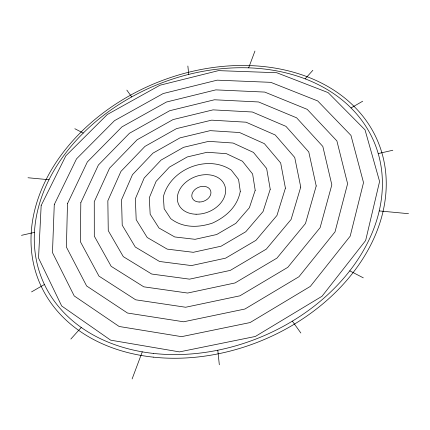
<?xml version="1.0" encoding="UTF-8"?>
<svg xmlns="http://www.w3.org/2000/svg" width="430" height="430" viewBox="0 0 430 430"><rect width="100%" height="100%" fill="white"/><g stroke="black" fill="none" stroke-linecap="round" stroke-linejoin="round"><path stroke-width="0.64" d="M132.112 378.954L142.271 351.848M248.653 67.849L254.947 51.046M70.843 339.05L81.265 327.472M305.149 78.857L312.852 70.305M31.546 291.9L44.424 284.483M351.014 107.946L362.689 101.222M21.5 235.339L34.448 232.372M378.217 153.591L392.827 150.247M27.998 177.751L48.988 179.735M379.217 210.92L408.5 213.683M74.836 128.72L83.253 133.074M349.762 270.841L363.296 277.839M126.829 90.106L131.704 96.906M292.352 321.145L300.849 333.008M187.862 66.01L188.743 74.395M217.79 350.219L219.322 364.78M80.819 202.686L80.356 241.628L98.965 276.119L135.713 299.817L185.652 307.251L239.924 295.818L287.82 267.315L320.119 227.663L331.831 184.857L322.828 146.431L296.625 117.82L258.58 101.969L214.441 99.776L169.71 110.714L129.457 133.262L98.379 165.045L80.819 202.686M67.483 203.632L66.408 247.1L86.645 285.988L127.506 313.035L183.637 321.785L244.928 309.019L298.947 276.737L335.024 231.872L347.601 183.734L336.889 140.911L307.208 109.349L264.719 92.079L215.817 89.875L166.421 102.034L121.926 126.888L87.36 161.933L67.483 203.632M54.271 204.572L52.471 252.571L74.218 295.937L119.153 326.483L181.567 336.658L250.066 322.565L310.347 286.385L350.192 236.156L363.522 182.605L350.955 135.391L317.706 100.942L270.771 82.334L217.166 80.163L163.196 93.536L114.536 120.636L76.513 158.869L54.271 204.572M41.167 205.502L38.539 258.043L61.678 305.977L110.66 340.162L179.455 351.89L255.339 336.464L322.016 296.265L365.645 240.52L379.593 181.465L365.032 129.86L328.117 92.606L276.737 72.729L218.488 70.633L160.035 85.204L107.29 114.504L65.822 155.848L41.167 205.502M316.211 185.964L305.477 223.53L276.947 258.113L235.043 282.945L187.625 293.045L143.781 286.826L111.177 266.337L94.304 236.151L94.267 201.729L109.569 168.205L137.132 139.766L173.075 119.572L213.043 109.865L252.345 112.004L285.961 126.361L308.772 151.951L316.211 185.964M300.742 187.066L291.094 219.467L266.32 249.12L230.281 270.395L189.549 279.161L151.72 274.044L123.292 256.64L108.263 230.668L107.839 200.767L120.932 171.414L144.964 146.393L176.504 128.624L211.614 120.153L246.019 122.195L275.211 134.972L294.722 157.466L300.742 187.066M285.418 188.152L276.952 215.473L255.941 240.332L225.637 258.145L191.431 265.584L159.519 261.478L135.294 247.024L122.227 225.186L121.529 199.794L132.472 174.671L152.956 153.155L180.009 137.863L210.162 130.645L239.596 132.537L264.369 143.652L280.677 162.981L285.418 188.152M270.233 189.232L263.058 211.549L245.788 231.738L221.101 246.197L193.274 252.308L167.2 249.12L147.2 237.489L136.197 219.703L135.343 198.81L144.2 177.982L161.105 160.057L183.594 147.307L208.674 141.341L233.076 143.034L253.442 152.403L266.643 168.49L270.233 189.232M255.194 190.297L249.4 207.69L235.86 223.337L216.677 234.527L195.08 239.316L174.747 236.957L159.009 228.034L150.172 214.215L149.28 197.822L156.111 181.347L169.42 167.098L187.254 156.955L207.158 152.258L226.454 153.693L242.423 161.228L252.614 174L255.194 190.297M240.289 191.355C237.376 206.76 226.089 216.827 212.355 223.138C198.112 227.798 183.094 228.126 170.715 218.66L164.158 208.727L163.346 196.822C170.291 169.071 207.357 154.123 231.319 170.124L238.591 179.503L240.289 191.355M199.122 202.014A9.895 7.444 -22.3 0 0 210.56 190.506A9.895 7.444 -22.3 0 0 194.43 190.001A9.895 7.444 -22.3 0 0 199.122 202.014M196.085 214.226A24.945 18.77 -22.3 0 0 224.573 185.007A24.945 18.77 -22.3 0 0 183.798 184.126A24.945 18.77 -22.3 0 0 196.085 214.226M153.591 353.444A179.627 136.401 -22.3 0 0 378.808 155.714A179.627 136.401 -22.3 0 0 92.617 124.329A179.627 136.401 -22.3 0 0 153.591 353.444M153.236 357.137A183.287 139.234 -22.3 0 0 382.474 154.918A183.287 139.234 -22.3 0 0 90.166 123.534A183.287 139.234 -22.3 0 0 153.236 357.137"/></g></svg>
